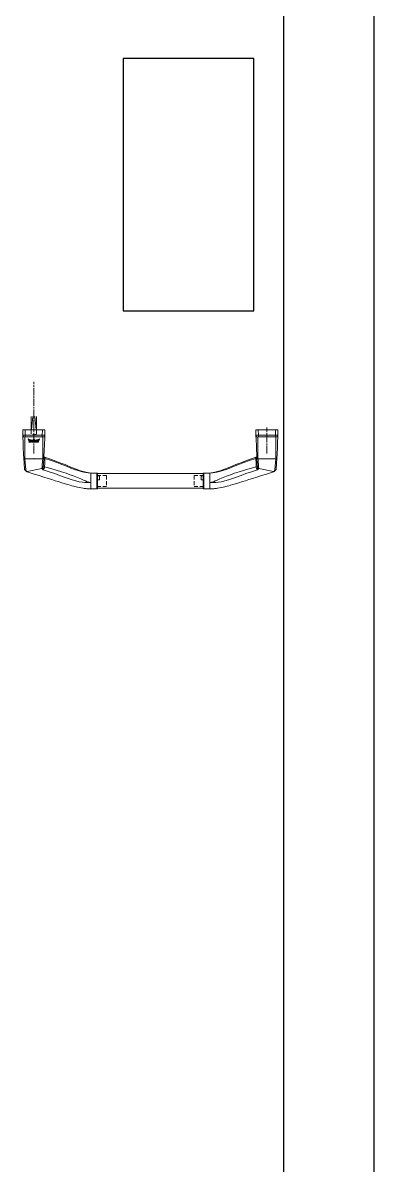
# Model space of a CAD drawing. Header units: millimetres. Extents: x -7155 to 483283, y -227682 to 148426.
# Drawn here: x 16366 to 16950, y 79727 to 81627 of the extents above; entities that cross this region are included whole.
import ezdxf

# ---------------------------------------------------------------- set-up
doc = ezdxf.new("R2010")
doc.units = ezdxf.units.MM
doc.linetypes.add('CENTERLINE', pattern=[30, 12, -1.5, 3, -1.5, 12])
doc.linetypes.add('HIDDEN', pattern=[9.525, 6.35, -3.175])
doc.layers.add('АР_Двери_внутренние_антипаника', color=7, linetype='Continuous', lineweight=0)
doc.layers.add('МАГНИТЫ', color=7, linetype='Continuous', lineweight=0, true_color=0xd100d1)
doc.layers.add('РД_Витраж_перегородка', color=7, linetype='Continuous', lineweight=25, true_color=0x148aff)

msp = doc.modelspace()

# ---------------------------------------------------------------- linework, layer by layer
at = {"layer": 'АР_Двери_внутренние_антипаника', "color": 18, "linetype": 'CENTERLINE', "true_color": 0x000000}
for p, q in [((16384.2, 80954), (16384.2, 81029.7)), ((16384.2, 80910.8), (16384.2, 80954)), ((16771.6, 80910.8), (16771.6, 80954))]:
    msp.add_line(p, q, dxfattribs=at)
at = {"layer": 'АР_Двери_внутренние_антипаника', "color": 18, "linetype": 'Continuous', "true_color": 0x000000}
for p, q in [((16379.7, 80950), (16379.7, 80972.2)), ((16382.8, 80972.2), (16380.5, 80950)), ((16387.9, 80950), (16385.6, 80972.2)), ((16388.7, 80950), (16388.7, 80972.2)), ((16402.4, 80950), (16365.9, 80950)), ((16365.9, 80950), (16366.1, 80940.6)), ((16370, 80941.3), (16369.9, 80950)), ((16398.4, 80950), (16398.3, 80941.3)), ((16402.3, 80940.6), (16402.4, 80950)), ((16753.4, 80950), (16789.9, 80950)), ((16753.5, 80940.6), (16753.4, 80950)), ((16757.4, 80950), (16757.5, 80941.3)), ((16785.8, 80941.3), (16785.9, 80950)), ((16789.9, 80950), (16789.8, 80940.6)), ((16366.3, 80940.8), (16366.1, 80940.6)), ((16366.3, 80939.7), (16366.1, 80940.6)), ((16367.1, 80941), (16366.3, 80940.8)), ((16366.6, 80939.2), (16366.3, 80939.7)), ((16366.9, 80938.8), (16366.6, 80939.2)), ((16367.4, 80938.5), (16366.9, 80938.8)), ((16367.8, 80941.1), (16367.1, 80941)), ((16367.9, 80938.3), (16367.4, 80938.5)), ((16368.5, 80941.2), (16367.8, 80941.1)), ((16369, 80938.1), (16367.9, 80938.3)), ((16369.3, 80941.2), (16368.5, 80941.2)), ((16369, 80938.1), (16369.1, 80938.4)), ((16369, 80934.5), (16369, 80938.1)), ((16369, 80930.4), (16369, 80934.5)), ((16369, 80926.6), (16369, 80930.4)), ((16369, 80921.9), (16369, 80926.6)), ((16369.1, 80938.4), (16369.3, 80938.6)), ((16370, 80941.3), (16369.3, 80941.2)), ((16369.3, 80938.6), (16369.6, 80938.7)), ((16369.6, 80938.7), (16369.8, 80938.7)), ((16369.8, 80938.7), (16370, 80938.7)), ((16398.3, 80941.3), (16370, 80941.3)), ((16370, 80941.3), (16370, 80938.7)), ((16370, 80938.7), (16398.3, 80938.7)), ((16375, 80934.9), (16377.2, 80934)), ((16375, 80934.9), (16375, 80934.7)), ((16376.5, 80931.6), (16375, 80934.7)), ((16375, 80934.7), (16377.2, 80933.8)), ((16375.8, 80929.7), (16376.5, 80931.4)), ((16375.8, 80929.5), (16376.5, 80931.2)), ((16375.8, 80929.7), (16375.8, 80929.5)), ((16376.6, 80929.5), (16375.8, 80929.5)), ((16377.7, 80931.6), (16376.5, 80931.6)), ((16376.5, 80931.4), (16376.5, 80931.2)), ((16376.5, 80931.4), (16378, 80931.4)), ((16376.5, 80931.2), (16378, 80931.2)), ((16376.7, 80929.8), (16376.6, 80929.5)), ((16377.8, 80929.8), (16376.7, 80929.8)), ((16376.8, 80930.1), (16377, 80930.7)), ((16377.6, 80930.3), (16376.8, 80930.3)), ((16377.7, 80930.1), (16376.8, 80930.1)), ((16378.8, 80932.6), (16376.9, 80933.1)), ((16376.9, 80933.1), (16377.7, 80931.6)), ((16377, 80930.7), (16377.5, 80930.7)), ((16377.1, 80933), (16377.7, 80931.8)), ((16377.2, 80934), (16379.7, 80933.4)), ((16377.2, 80933.8), (16379.7, 80933.2)), ((16377.5, 80930.7), (16377.7, 80930.1)), ((16377.7, 80931.8), (16377.7, 80931.6)), ((16377.9, 80929.5), (16377.8, 80929.8)), ((16378.7, 80929.5), (16377.9, 80929.5)), ((16378, 80931.4), (16378, 80931.2)), ((16378, 80931.4), (16378.7, 80929.7)), ((16378, 80931.2), (16378.7, 80929.5)), ((16378.7, 80929.7), (16378.7, 80929.5)), ((16380.7, 80932.3), (16378.8, 80932.6)), ((16379.1, 80931.4), (16379.1, 80931.2)), ((16379.1, 80931.4), (16380.4, 80931.4)), ((16379.1, 80929.5), (16379.1, 80931.2)), ((16379.1, 80931.2), (16380.4, 80931.2)), ((16379.9, 80929.5), (16379.1, 80929.5)), ((16379.7, 80933.4), (16382.3, 80933.1)), ((16379.7, 80933.2), (16382.3, 80932.9)), ((16380.1, 80930.7), (16379.9, 80930.7)), ((16379.9, 80930.7), (16379.9, 80929.5)), ((16380.6, 80929.5), (16380.1, 80930.7)), ((16380.4, 80931.4), (16380.4, 80931.2)), ((16380.4, 80931.4), (16380.8, 80930.5)), ((16380.4, 80931.2), (16380.8, 80930.2)), ((16381.2, 80929.5), (16380.6, 80929.5)), ((16382.7, 80932.1), (16380.7, 80932.3)), ((16380.8, 80930.5), (16380.8, 80930.2)), ((16380.8, 80930.5), (16381.1, 80930.5)), ((16380.8, 80930.2), (16381.1, 80930.2)), ((16381.1, 80930.5), (16381.4, 80931.4)), ((16381.1, 80930.2), (16381.4, 80931.2)), ((16381.1, 80930.5), (16381.1, 80930.2)), ((16381.7, 80930.7), (16381.2, 80929.5)), ((16381.4, 80931.4), (16381.4, 80931.2)), ((16381.4, 80931.4), (16382.7, 80931.4)), ((16381.4, 80931.2), (16382.7, 80931.2)), ((16382, 80930.7), (16381.7, 80930.7)), ((16382, 80929.5), (16382, 80930.7)), ((16382.7, 80929.5), (16382, 80929.5)), ((16382.3, 80933.1), (16384.2, 80935)), ((16382.3, 80932.9), (16384.2, 80934.8)), ((16382.3, 80933.1), (16382.3, 80932.9)), ((16384.2, 80933.5), (16382.7, 80932.1)), ((16382.7, 80931.4), (16382.7, 80931.2)), ((16382.7, 80931.2), (16382.7, 80929.5)), ((16383.2, 80929.7), (16383.7, 80930.3)), ((16383.2, 80929.5), (16383.8, 80930.2)), ((16383.2, 80929.7), (16383.2, 80929.5)), ((16384.1, 80929.5), (16383.2, 80929.5)), ((16383.3, 80931.1), (16383.4, 80931.2)), ((16383.3, 80931), (16383.3, 80931.1)), ((16383.3, 80930.9), (16383.3, 80931)), ((16383.3, 80930.8), (16383.4, 80930.9)), ((16383.3, 80930.7), (16383.3, 80930.8)), ((16383.3, 80930.8), (16383.3, 80930.8)), ((16383.3, 80930.6), (16383.3, 80930.7)), ((16383.4, 80930.5), (16383.3, 80930.6)), ((16383.4, 80931.2), (16383.5, 80931.2)), ((16383.4, 80930.9), (16383.5, 80931)), ((16383.5, 80930.4), (16383.4, 80930.5)), ((16383.5, 80931.2), (16383.6, 80931.3)), ((16383.5, 80931), (16383.6, 80931.1)), ((16383.6, 80930.3), (16383.5, 80930.4)), ((16383.6, 80931.3), (16383.7, 80931.4)), ((16383.6, 80931.1), (16383.7, 80931.1)), ((16383.7, 80930.3), (16383.6, 80930.3)), ((16383.7, 80931.4), (16383.9, 80931.4)), ((16383.7, 80931.1), (16383.9, 80931.2)), ((16383.8, 80930.2), (16383.7, 80930.3)), ((16383.9, 80931.4), (16384, 80931.4)), ((16383.9, 80931.2), (16384, 80931.2)), ((16384, 80931.4), (16384.2, 80931.4)), ((16384, 80931.2), (16384.2, 80931.2)), ((16384.1, 80930.7), (16384.1, 80930.8)), ((16384.1, 80930.8), (16384.2, 80930.8)), ((16384.1, 80930.7), (16384.1, 80930.6)), ((16384.1, 80930.6), (16384.1, 80930.7)), ((16384.1, 80930.7), (16384.1, 80930.7)), ((16384.2, 80930.6), (16384.1, 80930.6)), ((16384.1, 80930.6), (16384.1, 80930.6)), ((16384.6, 80930.2), (16384.1, 80929.5)), ((16384.2, 80935), (16386.1, 80933.1)), ((16384.2, 80935), (16384.2, 80934.8)), ((16384.2, 80934.8), (16386.1, 80932.9)), ((16385.7, 80932.1), (16384.2, 80933.5)), ((16384.2, 80931.4), (16385.7, 80931.4)), ((16384.2, 80931.4), (16384.2, 80931.2)), ((16384.2, 80931.2), (16385.7, 80931.2)), ((16384.2, 80930.8), (16384.3, 80930.9)), ((16384.2, 80930.7), (16384.2, 80930.8)), ((16384.2, 80930.8), (16384.2, 80930.8)), ((16384.2, 80930.8), (16384.2, 80930.8)), ((16384.2, 80930.8), (16384.2, 80930.8)), ((16384.3, 80930.7), (16384.2, 80930.7)), ((16384.2, 80930.5), (16384.2, 80930.6)), ((16384.3, 80930.5), (16384.2, 80930.5)), ((16384.2, 80930.5), (16384.2, 80930.5)), ((16384.3, 80930.9), (16384.3, 80930.9)), ((16384.3, 80930.9), (16384.4, 80930.9)), ((16384.4, 80930.7), (16384.3, 80930.7)), ((16384.3, 80930.7), (16384.3, 80930.7)), ((16384.4, 80930.5), (16384.3, 80930.5)), ((16384.3, 80930.5), (16384.3, 80930.5)), ((16384.4, 80930.9), (16385.1, 80930.9)), ((16384.4, 80930.9), (16384.4, 80930.9)), ((16385.1, 80930.7), (16384.4, 80930.7)), ((16384.4, 80930.7), (16384.4, 80930.5)), ((16384.4, 80930.7), (16384.4, 80930.7)), ((16385.1, 80930.5), (16384.4, 80930.5)), ((16384.4, 80930.5), (16384.4, 80930.5)), ((16385.1, 80930.2), (16384.6, 80930.2)), ((16385.1, 80930.9), (16385.1, 80930.5)), ((16385.1, 80929.5), (16385.1, 80930.2)), ((16385.7, 80929.5), (16385.1, 80929.5)), ((16387.7, 80932.3), (16385.7, 80932.1)), ((16385.7, 80931.4), (16385.7, 80931.2)), ((16385.7, 80931.2), (16385.7, 80929.5)), ((16386.1, 80933.1), (16388.7, 80933.4)), ((16386.1, 80932.9), (16388.7, 80933.2)), ((16386.1, 80933.1), (16386.1, 80932.9)), ((16386.2, 80930.9), (16386.3, 80931)), ((16386.2, 80930.9), (16386.2, 80930.7)), ((16386.2, 80930.7), (16386.3, 80930.8)), ((16386.2, 80930), (16386.2, 80930.7)), ((16386.3, 80929.9), (16386.2, 80930)), ((16386.3, 80931.1), (16386.4, 80931.2)), ((16386.3, 80931), (16386.3, 80931.1)), ((16386.3, 80930.8), (16386.4, 80930.9)), ((16386.3, 80930.8), (16386.3, 80930.8)), ((16386.3, 80929.8), (16386.3, 80929.9)), ((16386.4, 80929.7), (16386.3, 80929.8)), ((16386.4, 80931.2), (16386.5, 80931.2)), ((16386.4, 80930.9), (16386.5, 80931)), ((16386.5, 80929.6), (16386.4, 80929.7)), ((16386.5, 80931.2), (16386.6, 80931.3)), ((16386.5, 80931), (16386.6, 80931.1)), ((16386.7, 80929.6), (16386.5, 80929.6)), ((16386.6, 80931.3), (16386.7, 80931.4)), ((16386.6, 80931.1), (16386.7, 80931.1)), ((16386.7, 80931.4), (16386.9, 80931.4)), ((16386.7, 80931.1), (16386.9, 80931.2)), ((16386.8, 80929.5), (16386.7, 80929.6)), ((16387, 80929.5), (16386.8, 80929.5)), ((16386.9, 80931.4), (16387, 80931.4)), ((16386.9, 80931.2), (16387, 80931.2)), ((16387, 80931.4), (16387.2, 80931.4)), ((16387, 80931.2), (16387.2, 80931.2)), ((16387, 80930.6), (16387, 80930.7)), ((16387, 80930.7), (16387, 80930.7)), ((16387, 80930.7), (16387.1, 80930.7)), ((16387, 80930.1), (16387, 80930.6)), ((16387, 80930.3), (16387, 80930.1)), ((16387, 80930.2), (16387, 80930.3)), ((16387.1, 80930.2), (16387, 80930.2)), ((16387, 80930.2), (16387, 80930.2)), ((16387, 80930), (16387, 80930.1)), ((16387.1, 80929.9), (16387, 80930)), ((16387, 80930), (16387, 80930)), ((16387.2, 80929.5), (16387, 80929.5)), ((16387.1, 80930.7), (16387.1, 80930.8)), ((16387.1, 80930.8), (16387.2, 80930.8)), ((16387.1, 80930.1), (16387.1, 80930.2)), ((16387.2, 80930.1), (16387.1, 80930.1)), ((16387.2, 80929.9), (16387.1, 80929.9)), ((16387.1, 80929.9), (16387.1, 80929.9)), ((16387.2, 80931.4), (16387.2, 80931.2)), ((16387.2, 80931.4), (16387.8, 80931.4)), ((16387.2, 80931.2), (16387.8, 80931.2)), ((16387.2, 80930.8), (16387.3, 80930.8)), ((16387.3, 80930.1), (16387.2, 80930.1)), ((16387.2, 80930.1), (16387.2, 80930.1)), ((16387.3, 80929.8), (16387.2, 80929.9)), ((16387.2, 80929.9), (16387.2, 80929.9)), ((16387.8, 80929.5), (16387.2, 80929.5)), ((16387.3, 80930.8), (16387.4, 80930.9)), ((16387.3, 80930.8), (16387.3, 80930.8)), ((16387.4, 80930.1), (16387.3, 80930.1)), ((16387.3, 80930.1), (16387.3, 80930.1)), ((16387.4, 80929.8), (16387.3, 80929.8)), ((16387.3, 80929.8), (16387.3, 80929.8)), ((16387.4, 80930.9), (16387.6, 80930.9)), ((16387.4, 80930.1), (16387.4, 80929.8)), ((16387.6, 80930.1), (16387.4, 80930.1)), ((16387.6, 80929.8), (16387.4, 80929.8)), ((16387.6, 80930.9), (16387.7, 80930.8)), ((16387.6, 80930.1), (16387.6, 80929.8)), ((16387.7, 80930.1), (16387.6, 80930.1)), ((16387.7, 80929.8), (16387.6, 80929.8)), ((16389.6, 80932.6), (16387.7, 80932.3)), ((16387.7, 80930.8), (16387.7, 80930.8)), ((16387.7, 80930.8), (16387.8, 80930.8)), ((16387.8, 80930.1), (16387.7, 80930.1)), ((16387.7, 80930.1), (16387.7, 80930.1)), ((16387.8, 80929.9), (16387.7, 80929.8)), ((16387.7, 80929.8), (16387.7, 80929.8)), ((16387.8, 80931.4), (16387.8, 80931.2)), ((16387.8, 80931.4), (16388, 80931.4)), ((16387.8, 80931.2), (16388, 80931.2)), ((16387.8, 80930.8), (16387.9, 80930.8)), ((16387.9, 80930.1), (16387.8, 80930.1)), ((16387.9, 80929.9), (16387.8, 80929.9)), ((16388, 80929.5), (16387.8, 80929.5)), ((16387.9, 80930.8), (16387.9, 80930.8)), ((16387.9, 80930.8), (16387.9, 80930.7)), ((16387.9, 80930.7), (16388, 80930.7)), ((16388, 80930.2), (16387.9, 80930.2)), ((16387.9, 80930.2), (16387.9, 80930.1)), ((16388, 80930), (16387.9, 80929.9)), ((16387.9, 80929.9), (16387.9, 80929.9)), ((16388, 80931.4), (16388.2, 80931.4)), ((16388, 80931.2), (16388.2, 80931.2)), ((16388, 80930.7), (16388, 80930.7)), ((16388, 80930.7), (16388, 80930.6)), ((16388, 80930.6), (16388, 80930.1)), ((16388, 80930.3), (16388, 80930.2)), ((16388, 80930.2), (16388, 80930.2)), ((16388, 80930.1), (16388, 80930)), ((16388, 80930), (16388, 80930)), ((16388.1, 80929.5), (16388, 80929.5)), ((16388.3, 80929.5), (16388.1, 80929.5)), ((16388.2, 80931.4), (16388.3, 80931.3)), ((16388.2, 80931.2), (16388.3, 80931.1)), ((16388.3, 80931.3), (16388.5, 80931.3)), ((16388.3, 80931.1), (16388.5, 80931)), ((16388.4, 80929.6), (16388.3, 80929.5)), ((16388.5, 80929.7), (16388.4, 80929.6)), ((16388.5, 80931.3), (16388.6, 80931.2)), ((16388.5, 80931), (16388.6, 80931)), ((16388.6, 80929.7), (16388.5, 80929.7)), ((16388.6, 80931.2), (16388.7, 80931.1)), ((16388.6, 80931), (16388.7, 80930.9)), ((16388.7, 80929.8), (16388.6, 80929.7)), ((16388.7, 80933.4), (16391.2, 80934)), ((16388.7, 80933.2), (16391.2, 80933.8)), ((16388.7, 80931.1), (16388.7, 80931)), ((16388.7, 80931), (16388.8, 80930.9)), ((16388.7, 80930.9), (16388.7, 80930.8)), ((16388.7, 80930.8), (16388.8, 80930.7)), ((16388.8, 80930), (16388.7, 80929.9)), ((16388.7, 80929.9), (16388.7, 80929.8)), ((16388.8, 80930.9), (16388.8, 80930.7)), ((16388.8, 80930.7), (16388.8, 80930)), ((16389.3, 80931.1), (16389.4, 80931.2)), ((16389.3, 80931), (16389.3, 80931.1)), ((16389.3, 80930.9), (16389.3, 80931)), ((16389.3, 80930.9), (16389.3, 80930.7)), ((16389.3, 80930.8), (16389.4, 80930.9)), ((16389.3, 80930.7), (16389.3, 80930.8)), ((16389.3, 80930.8), (16389.3, 80930.8)), ((16389.3, 80930), (16389.3, 80930.7)), ((16389.3, 80929.9), (16389.3, 80930)), ((16389.3, 80929.8), (16389.3, 80929.9)), ((16389.4, 80929.7), (16389.3, 80929.8)), ((16389.4, 80931.2), (16389.5, 80931.2)), ((16389.4, 80930.9), (16389.5, 80931)), ((16389.6, 80929.6), (16389.4, 80929.7)), ((16389.5, 80931.2), (16389.6, 80931.3)), ((16389.5, 80931), (16389.6, 80931.1)), ((16391.4, 80933.1), (16389.6, 80932.6)), ((16389.6, 80931.3), (16389.8, 80931.4)), ((16389.6, 80931.1), (16389.8, 80931.1)), ((16389.7, 80929.6), (16389.6, 80929.6)), ((16389.9, 80929.5), (16389.7, 80929.6)), ((16389.8, 80931.4), (16389.9, 80931.4)), ((16389.8, 80931.1), (16389.9, 80931.2)), ((16389.9, 80931.4), (16390.1, 80931.4)), ((16389.9, 80931.2), (16390.1, 80931.2)), ((16389.9, 80930.6), (16389.9, 80930.7)), ((16389.9, 80930.7), (16390, 80930.7)), ((16389.9, 80930.1), (16389.9, 80930.6)), ((16389.9, 80930.3), (16389.9, 80930.1)), ((16389.9, 80930.2), (16389.9, 80930.3)), ((16390, 80930.2), (16389.9, 80930.2)), ((16389.9, 80930), (16389.9, 80930.1)), ((16390, 80930), (16389.9, 80930)), ((16390, 80929.5), (16389.9, 80929.5)), ((16390, 80930.7), (16390, 80930.8)), ((16390, 80930.8), (16390.1, 80930.8)), ((16390, 80930.7), (16390, 80930.7)), ((16390, 80930.1), (16390, 80930.2)), ((16390, 80930.2), (16390, 80930.2)), ((16390.1, 80930.1), (16390, 80930.1)), ((16390, 80929.9), (16390, 80930)), ((16390.1, 80929.9), (16390, 80929.9)), ((16390, 80929.9), (16390, 80929.9)), ((16390.2, 80929.5), (16390, 80929.5)), ((16390.1, 80931.4), (16390.2, 80931.4)), ((16390.1, 80931.2), (16390.2, 80931.2)), ((16390.1, 80930.8), (16390.2, 80930.8)), ((16390.2, 80930.1), (16390.1, 80930.1)), ((16390.1, 80930.1), (16390.1, 80930.1)), ((16390.2, 80929.8), (16390.1, 80929.9)), ((16390.1, 80929.9), (16390.1, 80929.9)), ((16390.2, 80931.4), (16391.8, 80931.4)), ((16390.2, 80931.4), (16390.2, 80931.2)), ((16390.2, 80931.2), (16391.8, 80931.2)), ((16390.2, 80930.8), (16390.3, 80930.8)), ((16390.3, 80930.1), (16390.2, 80930.1)), ((16390.3, 80929.8), (16390.2, 80929.8)), ((16391.8, 80929.5), (16390.2, 80929.5)), ((16390.3, 80930.9), (16391, 80930.9)), ((16390.3, 80930.8), (16390.3, 80930.9)), ((16391, 80930.1), (16390.3, 80930.1)), ((16390.3, 80930.1), (16390.3, 80929.8)), ((16390.3, 80930.1), (16390.3, 80930.1)), ((16391, 80929.8), (16390.3, 80929.8)), ((16390.3, 80929.8), (16390.3, 80929.8)), ((16390.7, 80931.6), (16391.4, 80933.1)), ((16390.7, 80931.8), (16391.3, 80933)), ((16390.7, 80931.8), (16390.7, 80931.6)), ((16391.8, 80931.6), (16390.7, 80931.6)), ((16391, 80930.9), (16391, 80929.8)), ((16391.2, 80934), (16393.4, 80934.9)), ((16391.2, 80933.8), (16393.4, 80934.7)), ((16393.4, 80934.7), (16391.8, 80931.6)), ((16391.8, 80931.4), (16391.8, 80931.2)), ((16391.8, 80931.2), (16391.8, 80929.5)), ((16393.4, 80934.9), (16393.4, 80934.7)), ((16398.3, 80941.3), (16398.3, 80938.7)), ((16399.1, 80941.2), (16398.3, 80941.3)), ((16398.3, 80938.7), (16398.6, 80938.7)), ((16398.6, 80938.7), (16398.8, 80938.7)), ((16398.8, 80938.7), (16398.9, 80938.6)), ((16398.9, 80938.6), (16399.1, 80938.6)), ((16399.9, 80941.2), (16399.1, 80941.2)), ((16399.1, 80938.6), (16399.3, 80938.4)), ((16399.3, 80938.4), (16399.4, 80938.1)), ((16400.5, 80938.3), (16399.4, 80938.1)), ((16399.4, 80938.1), (16399.4, 80934.5)), ((16399.4, 80934.5), (16399.4, 80930.2)), ((16399.4, 80930.2), (16399.4, 80926.4)), ((16399.4, 80926.4), (16399.4, 80921.6)), ((16400.6, 80941.1), (16399.9, 80941.2)), ((16401, 80938.5), (16400.5, 80938.3)), ((16401.2, 80941), (16400.6, 80941.1)), ((16401.5, 80938.8), (16401, 80938.5)), ((16401.1, 80905.1), (16402.3, 80936.3)), ((16402.1, 80940.8), (16401.2, 80941)), ((16401.8, 80939.2), (16401.5, 80938.8)), ((16402.1, 80939.7), (16401.8, 80939.2)), ((16402.3, 80940.6), (16402.1, 80940.8)), ((16402.3, 80940.6), (16402.1, 80939.7)), ((16402.3, 80938.5), (16402.3, 80940.6)), ((16402.3, 80936.3), (16402.3, 80938.5)), ((16753.5, 80940.6), (16753.8, 80940.8)), ((16753.5, 80938.5), (16753.5, 80940.6)), ((16753.5, 80940.6), (16753.7, 80939.7)), ((16753.6, 80936.3), (16753.5, 80938.5)), ((16754.7, 80905.1), (16753.6, 80936.3)), ((16753.7, 80939.7), (16754, 80939.2)), ((16753.8, 80940.8), (16754.6, 80941)), ((16754, 80939.2), (16754.4, 80938.8)), ((16754.4, 80938.8), (16754.8, 80938.5)), ((16754.6, 80941), (16755.2, 80941.1)), ((16754.8, 80938.5), (16755.3, 80938.3)), ((16755.2, 80941.1), (16755.9, 80941.2)), ((16755.3, 80938.3), (16756.4, 80938.1)), ((16755.9, 80941.2), (16756.7, 80941.2)), ((16756.5, 80938.4), (16756.4, 80938.1)), ((16756.4, 80938.1), (16756.4, 80934.5)), ((16756.4, 80934.5), (16756.5, 80930.2)), ((16756.5, 80930.2), (16756.4, 80926.4)), ((16756.4, 80926.4), (16756.4, 80921.6)), ((16756.7, 80938.6), (16756.5, 80938.4)), ((16756.7, 80941.2), (16757.5, 80941.3)), ((16756.9, 80938.6), (16756.7, 80938.6)), ((16757.1, 80938.7), (16756.9, 80938.6)), ((16757.3, 80938.7), (16757.1, 80938.7)), ((16757.5, 80938.7), (16757.3, 80938.7)), ((16757.5, 80941.3), (16785.8, 80941.3)), ((16757.5, 80941.3), (16757.5, 80938.7)), ((16785.8, 80938.7), (16757.5, 80938.7)), ((16785.8, 80941.3), (16785.8, 80938.7)), ((16785.8, 80941.3), (16786.6, 80941.2)), ((16786, 80938.7), (16785.8, 80938.7)), ((16786.2, 80938.7), (16786, 80938.7)), ((16786.5, 80938.6), (16786.2, 80938.7)), ((16786.8, 80938.4), (16786.5, 80938.6)), ((16786.6, 80941.2), (16787.3, 80941.2)), ((16786.8, 80938.1), (16786.8, 80938.4)), ((16786.8, 80938.1), (16787.9, 80938.3)), ((16786.8, 80934.5), (16786.8, 80938.1)), ((16786.8, 80930.4), (16786.8, 80934.5)), ((16786.8, 80926.6), (16786.8, 80930.4)), ((16786.8, 80921.9), (16786.8, 80926.6)), ((16787.3, 80941.2), (16788, 80941.1)), ((16787.9, 80938.3), (16788.4, 80938.5)), ((16788, 80941.1), (16788.7, 80941)), ((16788.4, 80938.5), (16788.9, 80938.8)), ((16788.7, 80941), (16789.5, 80940.8)), ((16788.9, 80938.8), (16789.3, 80939.2)), ((16789.3, 80939.2), (16789.5, 80939.7)), ((16789.5, 80940.8), (16789.8, 80940.6)), ((16789.5, 80939.7), (16789.8, 80940.6)), ((16369, 80918), (16369, 80921.9)), ((16369, 80913.8), (16369, 80918)), ((16369.1, 80910.1), (16369, 80913.8)), ((16369.2, 80906.1), (16369.1, 80910.1)), ((16369.4, 80902.1), (16369.2, 80906.1)), ((16399.2, 80905.3), (16399, 80902.1)), ((16399.3, 80908.4), (16399.2, 80905.3)), ((16399.4, 80914.4), (16399.3, 80911.5)), ((16399.3, 80911.5), (16399.3, 80908.4)), ((16399.4, 80921.6), (16399.4, 80917.7)), ((16399.4, 80917.7), (16399.4, 80914.4)), ((16401, 80903.7), (16401.1, 80905.1)), ((16401.1, 80905.1), (16401.8, 80904.7)), ((16754.7, 80905.1), (16754, 80904.7)), ((16754.8, 80903.7), (16754.7, 80905.1)), ((16756.4, 80921.6), (16756.4, 80917.7)), ((16756.4, 80917.7), (16756.4, 80914.4)), ((16756.4, 80914.4), (16756.5, 80911.5)), ((16756.5, 80911.5), (16756.5, 80908.4)), ((16756.5, 80908.4), (16756.6, 80905.3)), ((16756.6, 80905.3), (16756.8, 80902.1)), ((16786.5, 80902.1), (16786.6, 80906.1)), ((16786.6, 80906.1), (16786.7, 80910.1)), ((16786.7, 80910.1), (16786.8, 80913.8)), ((16786.8, 80918), (16786.8, 80921.9)), ((16786.8, 80913.8), (16786.8, 80918)), ((16367.4, 80903.7), (16367.5, 80903.1)), ((16367.5, 80903.1), (16368, 80902.5)), ((16367.6, 80903), (16368.1, 80894.2)), ((16367.7, 80901.2), (16367.6, 80901.5)), ((16368, 80902.5), (16368.6, 80902.2)), ((16368.1, 80894.2), (16368.8, 80884.9)), ((16368.6, 80902.2), (16369.4, 80902.1)), ((16399, 80902.1), (16369.4, 80902.1)), ((16398.9, 80902.1), (16369.5, 80902.1)), ((16370.8, 80883.3), (16369.5, 80902.1)), ((16397.6, 80886.5), (16397.5, 80886)), ((16397.8, 80886.9), (16397.6, 80886.5)), ((16397.9, 80887.1), (16397.8, 80887)), ((16397.8, 80887), (16397.8, 80886.9)), ((16397.8, 80886.9), (16397.8, 80886.9)), ((16397.8, 80886.9), (16397.8, 80886.9)), ((16397.8, 80886.9), (16397.8, 80886.9)), ((16397.8, 80886.9), (16397.8, 80886.9)), ((16397.8, 80886.9), (16397.8, 80886.9)), ((16397.8, 80886.9), (16397.8, 80886.9)), ((16397.8, 80886.9), (16397.8, 80886.9)), ((16397.8, 80886.9), (16397.8, 80886.9)), ((16397.8, 80886.9), (16397.8, 80886.9)), ((16397.8, 80886.9), (16397.8, 80886.9)), ((16397.8, 80886.9), (16397.8, 80886.9)), ((16397.8, 80886.9), (16397.8, 80886.9)), ((16397.8, 80886.9), (16397.8, 80886.9)), ((16398.1, 80890.1), (16397.9, 80887.2)), ((16397.9, 80887.2), (16398.6, 80887.3)), ((16397.9, 80887.2), (16397.9, 80887.1)), ((16398.3, 80893), (16398.1, 80890.1)), ((16398.5, 80895.8), (16398.3, 80893)), ((16398.7, 80898.7), (16398.5, 80895.8)), ((16398.6, 80887.3), (16399.3, 80887.7)), ((16398.6, 80886), (16399.5, 80886.8)), ((16398.9, 80902.1), (16398.7, 80898.7)), ((16399.2, 80902.1), (16398.9, 80902.1)), ((16399, 80902.1), (16399.8, 80902.2)), ((16399.3, 80902.1), (16399.2, 80902.1)), ((16399.3, 80887.7), (16399.7, 80888.2)), ((16399.5, 80886.8), (16400.1, 80887.8)), ((16399.7, 80888.2), (16399.9, 80888.8)), ((16399.8, 80902.2), (16400.4, 80902.5)), ((16400, 80888.8), (16399.9, 80888.7)), ((16399.9, 80888.7), (16399.9, 80888.8)), ((16400.2, 80888.8), (16400, 80888.8)), ((16400.1, 80887.8), (16400.4, 80888.7)), ((16400.3, 80888.8), (16400.2, 80888.8)), ((16400.4, 80888.7), (16400.3, 80888.8)), ((16400.4, 80902.5), (16400.9, 80903.1)), ((16400.5, 80888.6), (16400.4, 80888.7)), ((16401, 80888.7), (16400.5, 80888.6)), ((16400.6, 80899.7), (16400.6, 80899.6)), ((16400.8, 80899.7), (16400.6, 80899.7)), ((16400.6, 80899.6), (16400.6, 80899)), ((16400.6, 80899), (16400.6, 80899.1)), ((16401, 80902.9), (16400.8, 80902.9)), ((16400.9, 80901.3), (16400.8, 80900.3)), ((16400.8, 80900.3), (16400.8, 80899.8)), ((16400.8, 80899.8), (16400.8, 80899.8)), ((16400.9, 80903.1), (16401, 80903.7)), ((16401, 80902.9), (16400.9, 80901.3)), ((16401.1, 80904.9), (16401, 80902.9)), ((16401.4, 80888.8), (16401, 80888.7)), ((16401.1, 80904.7), (16401.2, 80904.1)), ((16401.2, 80904.1), (16401.3, 80904)), ((16401.2, 80885.9), (16401.7, 80887.4)), ((16401.3, 80904), (16401.5, 80903.8)), ((16401.6, 80888.8), (16401.4, 80888.8)), ((16401.5, 80903.8), (16401.6, 80903.6)), ((16401.6, 80903.6), (16401.9, 80903.1)), ((16401.9, 80888.8), (16401.6, 80888.8)), ((16401.7, 80887.4), (16401.9, 80888.8)), ((16401.8, 80904.7), (16410.5, 80901.8)), ((16401.8, 80904.7), (16402.1, 80904.5)), ((16401.9, 80903.1), (16402.5, 80902.5)), ((16401.9, 80888.8), (16402.3, 80894.5)), ((16412.2, 80885.6), (16401.9, 80888.8)), ((16401.9, 80888.8), (16401.9, 80888.8)), ((16402.1, 80904.5), (16402.4, 80904.1)), ((16402.3, 80894.5), (16402.7, 80901.9)), ((16402.4, 80904.1), (16402.6, 80903.6)), ((16402.5, 80902.5), (16402.7, 80902.4)), ((16402.6, 80903.6), (16402.7, 80902.4)), ((16402.7, 80902.4), (16413, 80899)), ((16402.7, 80901.9), (16402.7, 80902.4)), ((16410.5, 80901.8), (16418.2, 80899.1)), ((16413, 80899), (16422.4, 80895.6)), ((16418.2, 80899.1), (16424.9, 80896.6)), ((16422.4, 80895.6), (16430.8, 80892.4)), ((16424.9, 80896.6), (16430.8, 80894.3)), ((16430.8, 80894.3), (16436.1, 80892.2)), ((16430.8, 80892.4), (16438.5, 80889.4)), ((16436.1, 80892.2), (16440.7, 80890.3)), ((16438.5, 80889.4), (16445.5, 80886.6)), ((16440.7, 80890.3), (16444.8, 80888.6)), ((16444.8, 80888.6), (16448.4, 80887.1)), ((16445.5, 80886.6), (16451.8, 80884.2)), ((16448.4, 80887.1), (16452.7, 80885.4)), ((16707.4, 80887.1), (16703.1, 80885.4)), ((16710.3, 80886.6), (16704, 80884.2)), ((16711, 80888.6), (16707.4, 80887.1)), ((16717.3, 80889.4), (16710.3, 80886.6)), ((16715.1, 80890.3), (16711, 80888.6)), ((16719.8, 80892.2), (16715.1, 80890.3)), ((16725, 80892.4), (16717.3, 80889.4)), ((16725, 80894.3), (16719.8, 80892.2)), ((16730.9, 80896.6), (16725, 80894.3)), ((16733.5, 80895.6), (16725, 80892.4)), ((16737.6, 80899.1), (16730.9, 80896.6)), ((16742.8, 80899), (16733.5, 80895.6)), ((16745.3, 80901.8), (16737.6, 80899.1)), ((16753.1, 80902.4), (16742.8, 80899)), ((16743.6, 80885.6), (16753.9, 80888.8)), ((16754, 80904.7), (16745.3, 80901.8)), ((16753.2, 80903.6), (16753.1, 80902.4)), ((16753.3, 80902.5), (16753.1, 80902.4)), ((16753.1, 80901.9), (16753.1, 80902.4)), ((16753.6, 80894.5), (16753.1, 80901.9)), ((16753.4, 80904.1), (16753.2, 80903.6)), ((16753.9, 80903.1), (16753.3, 80902.5)), ((16753.7, 80904.5), (16753.4, 80904.1)), ((16753.9, 80888.8), (16753.6, 80894.5)), ((16754, 80904.7), (16753.7, 80904.5)), ((16754.2, 80903.6), (16753.9, 80903.1)), ((16753.9, 80888.8), (16753.9, 80888.8)), ((16754.1, 80887.4), (16753.9, 80888.8)), ((16753.9, 80888.8), (16754.2, 80888.8)), ((16754.6, 80885.9), (16754.1, 80887.4)), ((16754.4, 80903.8), (16754.2, 80903.6)), ((16754.2, 80888.8), (16754.4, 80888.8)), ((16754.5, 80904), (16754.4, 80903.8)), ((16754.4, 80888.8), (16754.8, 80888.7)), ((16754.6, 80904.1), (16754.5, 80904)), ((16754.7, 80904.7), (16754.6, 80904.1)), ((16754.7, 80904.9), (16754.8, 80902.9)), ((16755, 80903.1), (16754.8, 80903.7)), ((16754.8, 80902.9), (16754.9, 80901.3)), ((16754.8, 80902.9), (16755, 80902.9)), ((16754.8, 80888.7), (16755.3, 80888.6)), ((16754.9, 80901.3), (16755, 80900.3)), ((16755.4, 80902.5), (16755, 80903.1)), ((16755, 80900.3), (16755, 80899.8)), ((16755, 80899.8), (16755, 80899.8)), ((16755, 80899.7), (16755.2, 80899.7)), ((16755.2, 80899.7), (16755.2, 80899.6)), ((16755.2, 80899.6), (16755.2, 80899)), ((16755.2, 80899), (16755.2, 80899.1)), ((16755.3, 80888.6), (16755.5, 80888.7)), ((16756, 80902.2), (16755.4, 80902.5)), ((16755.5, 80888.7), (16755.6, 80888.8)), ((16755.7, 80887.8), (16755.5, 80888.7)), ((16755.6, 80888.8), (16755.7, 80888.8)), ((16755.7, 80888.8), (16755.8, 80888.8)), ((16756.3, 80886.8), (16755.7, 80887.8)), ((16755.8, 80888.8), (16755.9, 80888.7)), ((16756.1, 80888.2), (16755.9, 80888.8)), ((16755.9, 80888.7), (16755.9, 80888.8)), ((16756.8, 80902.1), (16756, 80902.2)), ((16756.5, 80887.7), (16756.1, 80888.2)), ((16757.2, 80886), (16756.3, 80886.8)), ((16757.2, 80887.3), (16756.5, 80887.7)), ((16756.6, 80902.1), (16756.6, 80902.1)), ((16756.6, 80902.1), (16756.9, 80902.1)), ((16756.8, 80902.1), (16786.5, 80902.1)), ((16756.9, 80902.1), (16786.3, 80902.1)), ((16756.9, 80902.1), (16757.1, 80898.7)), ((16757.1, 80898.7), (16757.3, 80895.8)), ((16757.9, 80887.2), (16757.2, 80887.3)), ((16757.3, 80895.8), (16757.5, 80893)), ((16757.5, 80893), (16757.7, 80890.1)), ((16757.7, 80890.1), (16757.9, 80887.2)), ((16757.9, 80887.2), (16757.9, 80887.1)), ((16757.9, 80887.1), (16758, 80887)), ((16758, 80887), (16758, 80886.9)), ((16758, 80886.9), (16758, 80886.9)), ((16758, 80886.9), (16758, 80886.9)), ((16758, 80886.9), (16758, 80886.9)), ((16758, 80886.9), (16758, 80886.9)), ((16758, 80886.9), (16758, 80886.9)), ((16758, 80886.9), (16758, 80886.9)), ((16758, 80886.9), (16758, 80886.9)), ((16758, 80886.9), (16758, 80886.9)), ((16758, 80886.9), (16758, 80886.9)), ((16758, 80886.9), (16758, 80886.9)), ((16758, 80886.9), (16758, 80886.9)), ((16758, 80886.9), (16758, 80886.9)), ((16758, 80886.9), (16758, 80886.9)), ((16758, 80886.9), (16758.3, 80886.5)), ((16758.3, 80886.5), (16758.4, 80886)), ((16785.1, 80883.3), (16786.3, 80902.1)), ((16787.2, 80902.2), (16786.5, 80902.1)), ((16787.7, 80894.2), (16787, 80884.9)), ((16787.8, 80902.5), (16787.2, 80902.2)), ((16788.3, 80903), (16787.7, 80894.2)), ((16788.3, 80903.1), (16787.8, 80902.5)), ((16788.2, 80901.2), (16788.2, 80901.5)), ((16788.5, 80903.7), (16788.3, 80903.1)), ((16368.9, 80884.6), (16368.8, 80884.9)), ((16368.9, 80884.3), (16368.9, 80884.6)), ((16369.4, 80883.8), (16368.9, 80884.3)), ((16369.6, 80882.8), (16368.9, 80884.3)), ((16370.1, 80883.4), (16369.4, 80883.8)), ((16371.4, 80881.1), (16369.6, 80882.8)), ((16370.8, 80883.3), (16370.1, 80883.4)), ((16371, 80882.7), (16370.8, 80883.3)), ((16371.6, 80882), (16371, 80882.7)), ((16373.1, 80880.2), (16371.4, 80881.1)), ((16371.5, 80881), (16371.4, 80881.1)), ((16372.3, 80880.8), (16371.5, 80881)), ((16373.1, 80880.9), (16371.6, 80882)), ((16373.1, 80880.9), (16372.3, 80880.8)), ((16397.6, 80885.6), (16373.1, 80880.9)), ((16375, 80879.6), (16373.1, 80880.2)), ((16384.5, 80876.6), (16375, 80879.6)), ((16393.1, 80873.9), (16384.5, 80876.6)), ((16400.9, 80871.4), (16393.1, 80873.9)), ((16397.5, 80886), (16397.5, 80885.8)), ((16397.5, 80885.8), (16397.6, 80885.6)), ((16397.6, 80885.6), (16398.6, 80886)), ((16397.6, 80885.6), (16398.4, 80884.7)), ((16398.4, 80884.7), (16398.9, 80884.2)), ((16398.9, 80884.2), (16399.8, 80883.8)), ((16399.8, 80883.8), (16400.5, 80884.6)), ((16399.8, 80883.8), (16409.9, 80880.5)), ((16400.5, 80884.6), (16401.2, 80885.9)), ((16407.8, 80869.2), (16400.9, 80871.4)), ((16414, 80867.3), (16407.8, 80869.2)), ((16409.9, 80880.5), (16418.9, 80877.2)), ((16421.6, 80882.8), (16412.2, 80885.6)), ((16419.7, 80865.5), (16414, 80867.3)), ((16418.9, 80877.2), (16427, 80874.2)), ((16430.1, 80880.3), (16421.6, 80882.8)), ((16427, 80874.2), (16434.5, 80871.4)), ((16437.8, 80877.8), (16430.1, 80880.3)), ((16434.5, 80871.4), (16441.5, 80868.9)), ((16444.8, 80875.3), (16437.8, 80877.8)), ((16441.5, 80868.9), (16448, 80866.8)), ((16451.2, 80873), (16444.8, 80875.3)), ((16457, 80870.7), (16451.2, 80873)), ((16451.8, 80884.2), (16457.6, 80882.2)), ((16452.7, 80885.4), (16456.3, 80884)), ((16456.3, 80884), (16460.1, 80882.6)), ((16462.2, 80868.6), (16457, 80870.7)), ((16457.6, 80882.2), (16462.7, 80880.7)), ((16460.1, 80882.6), (16464.2, 80881.2)), ((16466.9, 80866.6), (16462.2, 80868.6)), ((16462.7, 80880.7), (16467.3, 80879.7)), ((16464.2, 80881.2), (16468.6, 80880)), ((16467.3, 80879.7), (16470.4, 80879.3)), ((16468.6, 80880), (16473.1, 80878.9)), ((16470.4, 80879.3), (16473.3, 80878.9)), ((16472.9, 80879), (16474.4, 80878.7)), ((16474.4, 80878.7), (16476.8, 80878.4)), ((16479.2, 80878.3), (16476.8, 80878.4)), ((16479.2, 80878.3), (16489.2, 80878.3)), ((16479.2, 80878.3), (16479.2, 80878.2)), ((16479.2, 80878.2), (16479.2, 80862.5)), ((16489.2, 80878.3), (16489.2, 80862.5)), ((16490.2, 80863.1), (16490.2, 80877.3)), ((16665.6, 80877.3), (16490.2, 80877.3)), ((16665.6, 80863.1), (16665.6, 80877.3)), ((16666.6, 80878.3), (16666.6, 80862.5)), ((16676.6, 80878.3), (16666.6, 80878.3)), ((16676.6, 80878.3), (16679.1, 80878.4)), ((16676.6, 80878.3), (16676.6, 80878.2)), ((16676.6, 80878.2), (16676.6, 80862.5)), ((16681.5, 80878.7), (16679.1, 80878.4)), ((16682.9, 80879), (16681.5, 80878.7)), ((16685.4, 80879.3), (16682.6, 80878.9)), ((16687.2, 80880), (16682.8, 80878.9)), ((16688.5, 80879.7), (16685.4, 80879.3)), ((16691.6, 80881.2), (16687.2, 80880)), ((16693.1, 80880.7), (16688.5, 80879.7)), ((16688.9, 80866.6), (16693.6, 80868.6)), ((16695.7, 80882.6), (16691.6, 80881.2)), ((16698.2, 80882.2), (16693.1, 80880.7)), ((16693.6, 80868.6), (16698.8, 80870.7)), ((16699.5, 80884), (16695.7, 80882.6)), ((16704, 80884.2), (16698.2, 80882.2)), ((16698.8, 80870.7), (16704.6, 80873)), ((16703.1, 80885.4), (16699.5, 80884)), ((16704.6, 80873), (16711, 80875.3)), ((16714.3, 80868.9), (16707.8, 80866.8)), ((16711, 80875.3), (16718, 80877.8)), ((16721.3, 80871.4), (16714.3, 80868.9)), ((16718, 80877.8), (16725.7, 80880.3)), ((16728.8, 80874.2), (16721.3, 80871.4)), ((16725.7, 80880.3), (16734.2, 80882.8)), ((16736.9, 80877.2), (16728.8, 80874.2)), ((16734.2, 80882.8), (16743.6, 80885.6)), ((16736.2, 80865.5), (16741.8, 80867.3)), ((16746, 80880.5), (16736.9, 80877.2)), ((16741.8, 80867.3), (16748, 80869.2)), ((16756.1, 80883.8), (16746, 80880.5)), ((16748, 80869.2), (16755, 80871.4)), ((16755.3, 80884.6), (16754.6, 80885.9)), ((16755, 80871.4), (16762.7, 80873.9)), ((16756.1, 80883.8), (16755.3, 80884.6)), ((16756.9, 80884.2), (16756.1, 80883.8)), ((16757.4, 80884.7), (16756.9, 80884.2)), ((16758.2, 80885.6), (16757.2, 80886)), ((16758.2, 80885.6), (16757.4, 80884.7)), ((16758.3, 80885.8), (16758.2, 80885.6)), ((16758.2, 80885.6), (16782.7, 80880.9)), ((16758.4, 80886), (16758.3, 80885.8)), ((16762.7, 80873.9), (16771.3, 80876.6)), ((16771.3, 80876.6), (16780.8, 80879.6)), ((16780.8, 80879.6), (16782.7, 80880.2)), ((16782.7, 80880.9), (16784.2, 80882)), ((16782.7, 80880.2), (16784.4, 80881.1)), ((16782.7, 80880.9), (16783.5, 80880.8)), ((16783.5, 80880.8), (16784.3, 80881)), ((16784.2, 80882), (16784.8, 80882.7)), ((16784.3, 80881), (16784.4, 80881.1)), ((16784.4, 80881.1), (16786.2, 80882.8)), ((16784.8, 80882.7), (16785.1, 80883.3)), ((16785.1, 80883.3), (16785.8, 80883.4)), ((16785.8, 80883.4), (16786.4, 80883.8)), ((16786.2, 80882.8), (16786.9, 80884.3)), ((16786.4, 80883.8), (16786.9, 80884.3)), ((16786.9, 80884.3), (16787, 80884.6)), ((16787, 80884.6), (16787, 80884.9)), ((16424.7, 80863.9), (16419.7, 80865.5)), ((16430.8, 80862), (16424.7, 80863.9)), ((16436.1, 80860.4), (16430.8, 80862)), ((16440.6, 80859.1), (16436.1, 80860.4)), ((16444.4, 80858), (16440.6, 80859.1)), ((16447.5, 80857.1), (16444.4, 80858)), ((16450.3, 80856.4), (16447.5, 80857.1)), ((16448, 80866.8), (16454.1, 80865)), ((16452.5, 80855.8), (16450.3, 80856.4)), ((16454.4, 80855.4), (16452.5, 80855.8)), ((16454.1, 80865), (16459.8, 80863.7)), ((16456.7, 80854.8), (16454.4, 80855.4)), ((16459.4, 80854.2), (16456.7, 80854.8)), ((16462.7, 80853.5), (16459.4, 80854.2)), ((16459.8, 80863.7), (16465.3, 80862.9)), ((16466.4, 80852.9), (16462.7, 80853.5)), ((16465.3, 80862.9), (16469.2, 80862.6)), ((16467.7, 80852.7), (16466.4, 80852.9)), ((16470.1, 80865.1), (16466.9, 80866.6)), ((16469, 80852.5), (16467.7, 80852.7)), ((16470.2, 80852.4), (16469, 80852.5)), ((16469.2, 80862.6), (16472.8, 80862.5)), ((16473.1, 80863.7), (16470.1, 80865.1)), ((16471.4, 80852.3), (16470.2, 80852.4)), ((16472.5, 80852.2), (16471.4, 80852.3)), ((16474.4, 80852), (16472.5, 80852.2)), ((16472.8, 80862.5), (16476.1, 80862.5)), ((16476.1, 80862.8), (16473.1, 80863.7)), ((16479.2, 80851.9), (16474.4, 80852)), ((16479.2, 80862.5), (16476.1, 80862.8)), ((16476.1, 80862.5), (16479.2, 80862.5)), ((16479.2, 80862.5), (16479.2, 80851.9)), ((16489.2, 80851.9), (16479.2, 80851.9)), ((16489.2, 80851.9), (16479.2, 80851.9)), ((16489.2, 80862.5), (16489.2, 80851.9)), ((16490.2, 80852.9), (16490.2, 80863.1)), ((16665.6, 80852.9), (16490.2, 80852.9)), ((16665.6, 80852.9), (16665.6, 80863.1)), ((16666.6, 80862.5), (16666.6, 80851.9)), ((16666.6, 80851.9), (16676.6, 80851.9)), ((16666.6, 80851.9), (16676.6, 80851.9)), ((16676.6, 80862.5), (16679.7, 80862.8)), ((16679.7, 80862.5), (16676.6, 80862.5)), ((16676.6, 80862.5), (16676.6, 80851.9)), ((16676.6, 80851.9), (16681.4, 80852)), ((16679.7, 80862.8), (16682.7, 80863.7)), ((16683, 80862.5), (16679.7, 80862.5)), ((16681.4, 80852), (16683.4, 80852.2)), ((16682.7, 80863.7), (16685.7, 80865.1)), ((16686.6, 80862.6), (16683, 80862.5)), ((16683.4, 80852.2), (16684.5, 80852.3)), ((16684.5, 80852.3), (16685.6, 80852.4)), ((16685.6, 80852.4), (16686.8, 80852.5)), ((16685.7, 80865.1), (16688.9, 80866.6)), ((16690.5, 80862.9), (16686.6, 80862.6)), ((16686.8, 80852.5), (16688.1, 80852.7)), ((16688.1, 80852.7), (16689.4, 80852.9)), ((16689.4, 80852.9), (16693.1, 80853.5)), ((16696, 80863.7), (16690.5, 80862.9)), ((16693.1, 80853.5), (16696.4, 80854.2)), ((16701.7, 80865), (16696, 80863.7)), ((16696.4, 80854.2), (16699.2, 80854.8)), ((16699.2, 80854.8), (16701.5, 80855.4)), ((16701.5, 80855.4), (16703.3, 80855.8)), ((16707.8, 80866.8), (16701.7, 80865)), ((16703.3, 80855.8), (16705.5, 80856.4)), ((16705.5, 80856.4), (16708.3, 80857.1)), ((16708.3, 80857.1), (16711.4, 80858)), ((16711.4, 80858), (16715.2, 80859.1)), ((16715.2, 80859.1), (16719.7, 80860.4)), ((16719.7, 80860.4), (16725, 80862)), ((16725, 80862), (16731.1, 80863.9)), ((16731.1, 80863.9), (16736.2, 80865.5))]:
    msp.add_line(p, q, dxfattribs=at)
at = {"layer": 'АР_Двери_внутренние_антипаника', "color": 18, "linetype": 'HIDDEN', "true_color": 0x000000}
for p, q in [((16379.7, 80950), (16379.7, 80942.5)), ((16388.7, 80950), (16388.7, 80942.5)), ((16388.7, 80942.5), (16379.7, 80942.5)), ((16505.2, 80874), (16490.2, 80874)), ((16493.2, 80873.8), (16490.2, 80873.8)), ((16493.2, 80866.8), (16493.2, 80873.8)), ((16505.2, 80874), (16505.2, 80856)), ((16650.6, 80874), (16665.6, 80874)), ((16650.6, 80874), (16650.6, 80856)), ((16662.6, 80866.8), (16662.6, 80873.8)), ((16662.6, 80873.8), (16665.6, 80873.8)), ((16493.2, 80866.8), (16490.2, 80866.8)), ((16505.2, 80856), (16490.2, 80856)), ((16650.6, 80856), (16665.6, 80856)), ((16662.6, 80866.8), (16665.6, 80866.8))]:
    msp.add_line(p, q, dxfattribs=at)
at = {"layer": 'АР_Двери_внутренние_антипаника', "color": 18, "linetype": 'Continuous', "true_color": 0x000000}
for centre, radius, start, end in [((17365.9, 80957.4), 1000, 180.9623, 183.0781), ((15789.9, 80957.4), 1000, 356.9219, 359.0377), ((15402.5, 80960.7), 1000, 355.8784, 356.6918), ((17753.3, 80960.7), 1000, 183.3082, 184.1216), ((16489.2, 80877.3), 1, 0, 90), ((16666.6, 80877.3), 1, 90, 180), ((16489.2, 80852.9), 1, 270, 0), ((16666.6, 80852.9), 1, 180, 270)]:
    msp.add_arc(centre, radius, start, end, dxfattribs=at)
for p in [(16771.6, 80950), (16384.2, 80902.1)]:
    msp.add_point(p, dxfattribs=at)
at = {"layer": 'МАГНИТЫ', "color": 18, "lineweight": 30, "true_color": 0x000000}
for p, q in [((16749.7, 81567.7), (16533, 81567.7)), ((16533, 81567.7), (16533, 81148)), ((16749.7, 81148), (16749.7, 81567.7)), ((16533, 81148), (16749.7, 81148))]:
    msp.add_line(p, q, dxfattribs=at)
at = {"layer": 'РД_Витраж_перегородка', "color": 18, "linetype": 'Continuous', "lineweight": 25, "true_color": 0x000000}
for p, q in [((16800, 72820), (16800, 85950)), ((16950, 72820), (16950, 85950))]:
    msp.add_line(p, q, dxfattribs=at)

doc.saveas('drawing.dxf')
